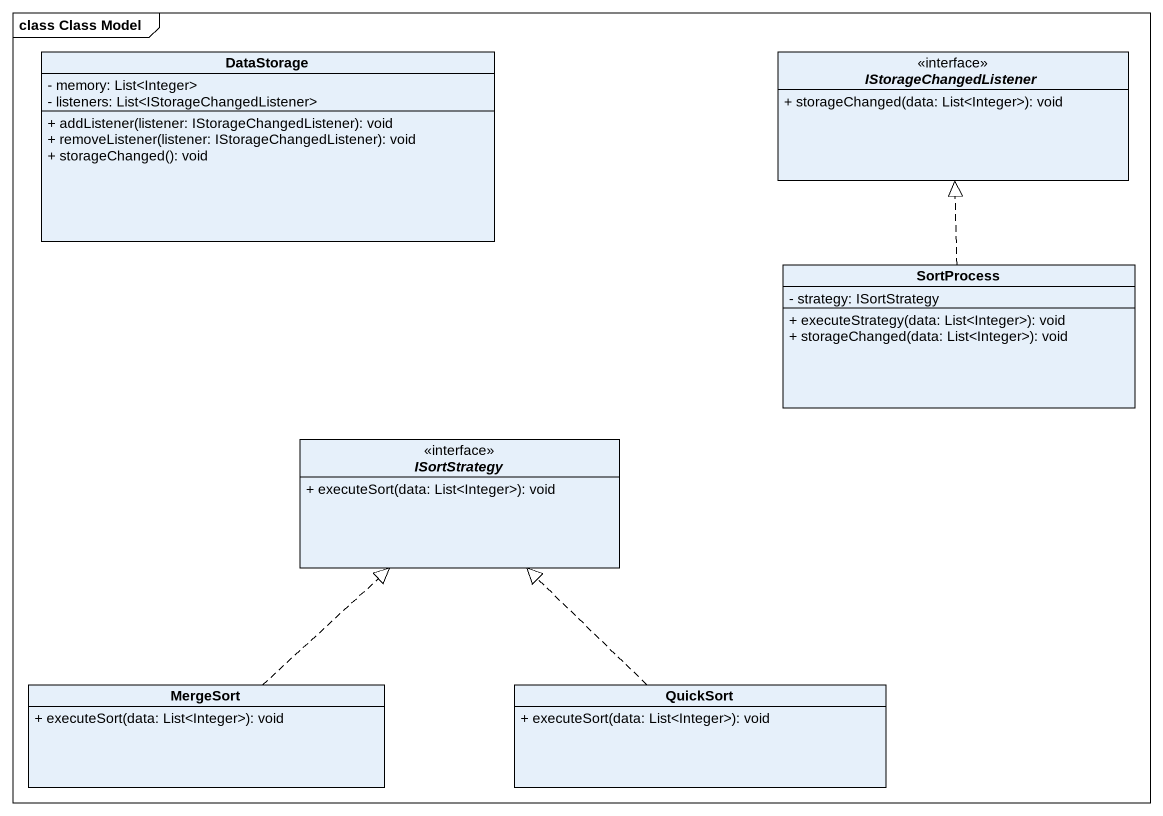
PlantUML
@startuml
mainframe class Class Model
hide circle
hide empty members
skinparam classAttributeIconSize 0
class DataStorage {
  - memory: List<Integer>
  - listeners: List<IStorageChangedListener>
  + addListener(listener: IStorageChangedListener): void
  + removeListener(listener: IStorageChangedListener): void
  + storageChanged(): void
}
interface IStorageChangedListener <<interface>> {
  + storageChanged(data: List<Integer>): void
}
class SortProcess {
  - strategy: ISortStrategy
  + executeStrategy(data: List<Integer>): void
  + storageChanged(data: List<Integer>): void
}
interface ISortStrategy <<interface>> {
  + executeSort(data: List<Integer>): void
}
class MergeSort {
  + executeSort(data: List<Integer>): void
}
class QuickSort {
  + executeSort(data: List<Integer>): void
}
SortProcess .up.|> IStorageChangedListener
MergeSort .up.|> ISortStrategy
QuickSort .up.|> ISortStrategy
@enduml
